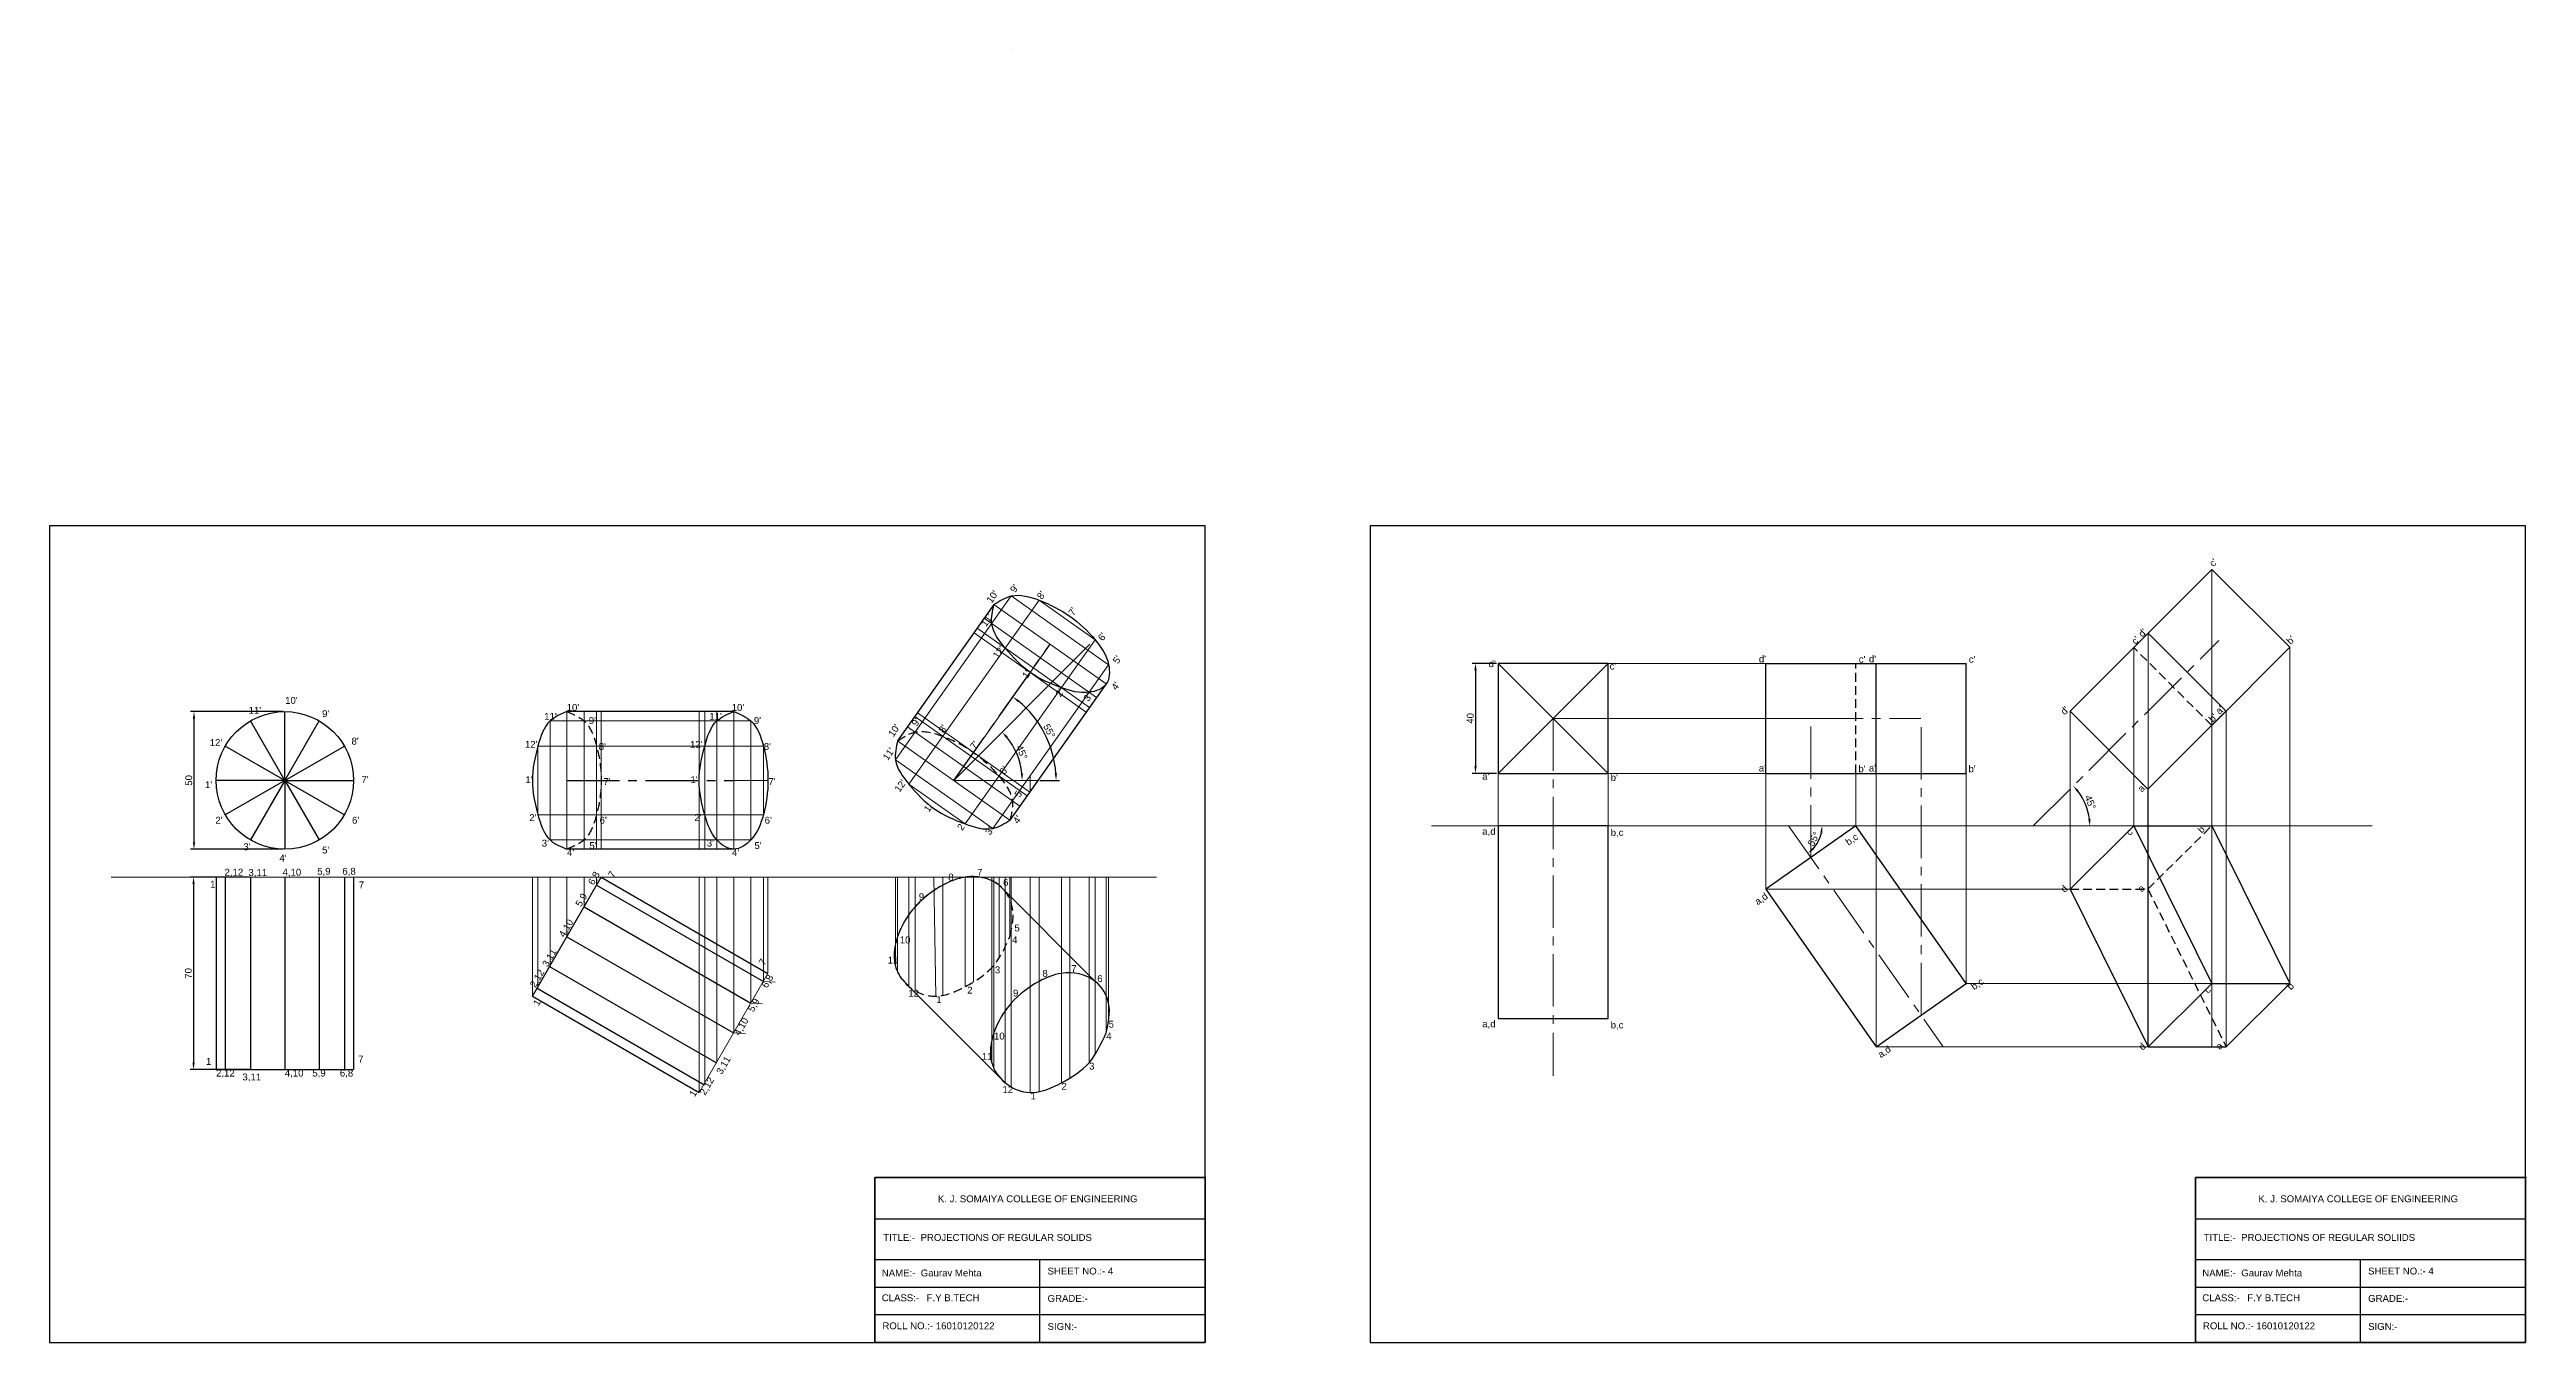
# Model space of a CAD drawing. Header units: millimetres. Extents: x 0 to 1400, y 0 to 500.
# Drawn here: x 500 to 1400, y 30 to 500 of the extents above; entities that cross this region are included whole.
import ezdxf

# ---------------------------------------------------------------- set-up
doc = ezdxf.new("R2010")
doc.units = ezdxf.units.MM
doc.linetypes.add('CENTER2', pattern=[28.575, 19.05, -3.175, 3.175, -3.175])
doc.linetypes.add('HIDDEN2', pattern=[4.7625, 3.175, -1.5875])
doc.styles.get("Standard").update_dxf_attribs({"font": 'arial.ttf'})
doc.dimstyles.new('ISO-25', dxfattribs={"dimtxt": 2.5, "dimasz": 2.5, "dimexe": 1.25, "dimexo": 0.625, "dimtad": 1, "dimtxsty": 'Standard', "dimcen": 2.5, "dimadec": 0, "dimazin": 0, "dimtfac": 1, "dimtmove": 0, "dimatfit": 3, "dimfxl": 1, "dimarcsym": 0})

# ---------------------------------------------------------------- blocks, each defined once
blk = doc.blocks.new('*U12')
blk.add_line((-12.5, 0), (12.5, 0))
blk = doc.blocks.new('*U13')
at = {"color": 0, "linetype": 'ByBlock', "lineweight": -2, "transparency": 16777216}
for p, rotation in [((579.27, 245.22), 119.9999999999999), ((585.52, 246.9), 89.99999999999993), ((591.77, 245.22), 59.99999999999994), ((574.7, 240.65), 149.9999999999999), ((596.35, 240.65), 29.99999999999996), ((573.02, 234.4), 180), ((574.7, 228.15), 209.9999999999999), ((579.27, 223.57), 239.9999999999998), ((585.52, 221.9), 269.9999999999998), ((591.77, 223.57), 299.9999999999998), ((596.35, 228.15), 329.9999999999998)]:
    blk.add_blockref('*U12', p, dxfattribs=dict(at, rotation=rotation))
blk.add_blockref('*U12', (598.02, 234.4), dxfattribs=at)
blk = doc.blocks.new('*D14')
at = {"color": 0, "lineweight": -2, "transparency": 16777216}
for p, q in [((572.68, 199.22), (551.1, 199.22)), ((552.35, 196.72), (552.35, 131.72)), ((572.68, 129.22), (551.1, 129.22))]:
    blk.add_line(p, q, dxfattribs=at)
at = {"color": 0, "transparency": 16777216}
for points in [[(551.93, 196.72), (552.77, 196.72), (552.35, 199.22)], [(551.93, 131.72), (552.77, 131.72), (552.35, 129.22)]]:
    blk.add_solid(points, dxfattribs=at)
at = {"layer": 'Defpoints', "color": 0, "transparency": 16777216}
for p in [(573.31, 199.22), (552.35, 129.22), (573.31, 129.22)]:
    blk.add_point(p, dxfattribs=at)
at = {"color": 0, "transparency": 16777216, "insert": (550.45, 164.22), "char_height": 2.5, "attachment_point": 5, "rotation": 90}
blk.add_mtext('70', dxfattribs=at)
blk = doc.blocks.new('*D15')
at = {"color": 0, "lineweight": -2, "transparency": 16777216}
for p, q in [((584.9, 259.4), (551.25, 259.4)), ((552.5, 256.9), (552.5, 211.9)), ((584.9, 209.4), (551.25, 209.4))]:
    blk.add_line(p, q, dxfattribs=at)
at = {"color": 0, "transparency": 16777216}
for points in [[(552.09, 256.9), (552.92, 256.9), (552.5, 259.4)], [(552.09, 211.9), (552.92, 211.9), (552.5, 209.4)]]:
    blk.add_solid(points, dxfattribs=at)
at = {"layer": 'Defpoints', "color": 0, "transparency": 16777216}
for p in [(585.52, 259.4), (552.5, 209.4), (585.52, 209.4)]:
    blk.add_point(p, dxfattribs=at)
at = {"color": 0, "transparency": 16777216, "insert": (550.6, 234.4), "char_height": 2.5, "attachment_point": 5, "rotation": 90}
blk.add_mtext('50', dxfattribs=at)
blk = doc.blocks.new('*D16')
at = {"color": 0, "lineweight": -2, "transparency": 16777216}
blk.add_arc((828.7, 234.4), 24.86, 5.76541, 39.23459, dxfattribs=at)
at = {"color": 0, "transparency": 16777216}
for points in [[(847.64, 249.84), (848.26, 250.4), (846.27, 251.97)], [(853.84, 236.91), (853.01, 236.87), (853.55, 234.4)]]:
    blk.add_solid(points, dxfattribs=at)
at = {"layer": 'Defpoints', "color": 0, "transparency": 16777216}
for p in [(878.19, 283.89), (828.7, 234.4), (828.7, 234.4), (852.7, 240.83), (859.31, 234.4)]:
    blk.add_point(p, dxfattribs=at)
at = {"color": 0, "transparency": 16777216, "insert": (853.41, 244.63), "char_height": 2.5, "attachment_point": 5, "rotation": 292.5}
blk.add_mtext('45°', dxfattribs=at)
blk = doc.blocks.new('*D17')
at = {"color": 0, "lineweight": -2, "transparency": 16777216}
blk.add_line((859.94, 234.4), (867.12, 234.4), dxfattribs=at)
blk.add_arc((828.7, 234.4), 37.17, 3.85444, 50.88355, dxfattribs=at)
at = {"color": 0, "transparency": 16777216}
for points in [[(851.89, 262.9), (852.4, 263.57), (850.15, 264.75)], [(866.2, 236.91), (865.37, 236.88), (865.87, 234.4)]]:
    blk.add_solid(points, dxfattribs=at)
at = {"layer": 'Defpoints', "color": 0, "transparency": 16777216}
for p in [(863.69, 283.89), (864, 246.03), (828.7, 234.4), (828.7, 234.4), (859.31, 234.4)]:
    blk.add_point(p, dxfattribs=at)
at = {"color": 0, "transparency": 16777216, "insert": (863.39, 252.35), "char_height": 2.5, "attachment_point": 5, "rotation": 297.36899}
blk.add_mtext('55°', dxfattribs=at)
blk = doc.blocks.new('*D25')
at = {"color": 0, "lineweight": -2, "transparency": 16777216}
blk.add_arc((1221.07, 217.84), 20.55, 6.97336, 38.02664, dxfattribs=at)
at = {"color": 0, "transparency": 16777216}
for points in [[(1236.95, 230.22), (1237.57, 230.77), (1235.6, 232.37)], [(1241.89, 220.36), (1241.05, 220.31), (1241.62, 217.84)]]:
    blk.add_solid(points, dxfattribs=at)
at = {"layer": 'Defpoints', "color": 0, "transparency": 16777216}
for p in [(1288.47, 285.24), (1002.35, 217.84), (1221.07, 217.84), (1240.92, 223.16), (1344.3, 217.84)]:
    blk.add_point(p, dxfattribs=at)
at = {"color": 0, "transparency": 16777216, "insert": (1241.81, 226.43), "char_height": 2.5, "attachment_point": 5, "rotation": 292.5}
blk.add_mtext('45°', dxfattribs=at)
blk = doc.blocks.new('*D26')
at = {"color": 0, "lineweight": -2, "transparency": 16777216}
blk.add_arc((1132.15, 217.84), 12.15, 316.80631, 348.19369, dxfattribs=at)
at = {"color": 0, "transparency": 16777216}
for points in [[(1143.63, 215.39), (1144.46, 215.31), (1144.31, 217.84)], [(1141.29, 209.2), (1140.74, 209.83), (1139.12, 207.88)]]:
    blk.add_solid(points, dxfattribs=at)
at = {"layer": 'Defpoints', "color": 0, "transparency": 16777216}
for p in [(1002.35, 217.84), (1132.15, 217.84), (1344.3, 217.84), (1141.9, 210.58), (1188.37, 137.55)]:
    blk.add_point(p, dxfattribs=at)
at = {"color": 0, "transparency": 16777216, "insert": (1141.25, 213.1), "char_height": 2.5, "attachment_point": 5, "rotation": 62.5}
blk.add_mtext('55°', dxfattribs=at)
blk = doc.blocks.new('*D27')
at = {"color": 0, "lineweight": -2, "transparency": 16777216}
for p, q in [((1025.94, 276.95), (1017.07, 276.95)), ((1018.32, 274.45), (1018.32, 239.45)), ((1025.94, 236.95), (1017.07, 236.95))]:
    blk.add_line(p, q, dxfattribs=at)
at = {"color": 0, "transparency": 16777216}
for points in [[(1017.91, 274.45), (1018.74, 274.45), (1018.32, 276.95)], [(1017.91, 239.45), (1018.74, 239.45), (1018.32, 236.95)]]:
    blk.add_solid(points, dxfattribs=at)
at = {"layer": 'Defpoints', "color": 0, "transparency": 16777216}
for p in [(1026.57, 276.95), (1018.32, 236.95), (1026.57, 236.95)]:
    blk.add_point(p, dxfattribs=at)
at = {"color": 0, "transparency": 16777216, "insert": (1016.42, 256.95), "char_height": 2.5, "attachment_point": 5, "rotation": 90}
blk.add_mtext('40', dxfattribs=at)

msp = doc.modelspace()

# ---------------------------------------------------------------- linework, layer by layer
at = {"lineweight": 9}
for p, q in [((849.917, 500.17), (849.917, 500.17)), ((1286.018, 311.07), (1286.018, 137.553)), ((807.5, 241.919), (849.594, 301.455)), ((808.283, 248.829), (843.281, 298.327)), ((812.405, 233.006), (859.708, 299.908)), ((884.107, 269.462), (843.281, 298.327)), ((884.951, 276.456), (849.594, 301.455)), ((880.121, 285.475), (859.708, 299.908)), ((878.022, 260.855), (837.196, 289.721)), ((880.589, 264.486), (839.763, 293.352)), ((870.881, 294.058), (870.881, 294.059)), ((828.696, 234.396), (878.194, 283.893)), ((828.696, 234.396), (863.693, 283.893)), ((832.818, 218.573), (880.121, 285.475)), ((876.861, 259.213), (836.035, 288.079)), ((1257.627, 282.68), (1257.627, 217.837)), ((1262.849, 287.901), (1262.849, 137.553)), ((1314.302, 282.786), (1314.302, 160.496)), ((842.856, 216.921), (884.951, 276.456)), ((1026.568, 276.953), (1066.568, 236.953)), ((1026.568, 236.953), (1066.568, 276.953)), ((1066.568, 276.953), (1123.802, 276.953)), ((849.109, 219.963), (884.107, 269.462)), ((681.981, 256.046), (754.894, 256.046)), ((681.981, 212.745), (681.981, 256.046)), ((688.075, 259.396), (748.696, 259.396)), ((688.075, 209.396), (688.075, 259.396)), ((694.273, 209.396), (694.273, 259.396)), ((698.848, 209.396), (698.848, 259.396)), ((700.523, 209.396), (700.523, 259.396)), ((736.144, 209.396), (736.144, 259.396)), ((738.156, 209.396), (738.156, 259.396)), ((742.602, 209.396), (742.602, 259.396)), ((748.696, 209.396), (748.696, 259.396)), ((754.894, 212.745), (754.894, 256.046)), ((852.688, 225.024), (811.862, 253.889)), ((855.329, 228.759), (814.503, 257.625)), ((856.296, 230.127), (815.47, 258.993)), ((1046.568, 256.953), (1140.185, 256.953)), ((1234.458, 259.511), (1234.458, 194.894)), ((1285.912, 254.395), (1285.912, 137.553)), ((1291.133, 259.617), (1291.133, 137.553)), ((677.534, 246.896), (759.47, 246.896)), ((677.534, 221.896), (677.534, 246.896)), ((759.47, 221.896), (759.47, 246.896)), ((849.109, 219.963), (808.283, 248.829)), ((748.696, 234.396), (761.144, 234.396)), ((761.144, 234.395), (761.144, 234.396)), ((842.856, 216.921), (807.5, 241.919)), ((828.696, 234.396), (859.314, 234.396)), ((847.403, 234.396), (847.403, 234.364)), ((856.448, 236.143), (856.448, 230.342)), ((1026.568, 236.953), (1026.568, 217.837)), ((1066.568, 236.953), (1066.568, 217.837)), ((1066.568, 236.953), (1123.802, 236.953)), ((1123.802, 194.894), (1123.802, 236.953)), ((1156.568, 217.837), (1156.568, 236.953)), ((1163.952, 137.553), (1163.952, 236.953)), ((1196.718, 160.496), (1196.718, 236.953)), ((832.818, 218.573), (812.405, 233.006)), ((842.498, 232.264), (842.498, 232.228)), ((1262.743, 231.226), (1262.743, 137.553)), ((677.534, 221.896), (759.47, 221.896)), ((842.498, 217.174), (842.498, 216.853)), ((843.281, 217.521), (843.281, 217.021)), ((1002.352, 217.837), (1344.302, 217.837)), ((681.981, 212.745), (754.894, 212.745)), ((688.075, 209.396), (748.696, 209.396)), ((522.349, 199.216), (902.349, 199.216)), ((560.523, 199.216), (610.523, 199.216)), ((675.523, 155.914), (675.523, 199.216)), ((677.534, 158.62), (677.534, 199.216)), ((681.981, 167.1), (681.981, 199.216)), ((688.075, 177.655), (688.075, 199.216)), ((694.273, 188.39), (694.273, 199.216)), ((698.848, 196.315), (698.848, 199.216)), ((736.144, 120.914), (736.144, 199.216)), ((738.156, 123.62), (738.156, 199.216)), ((742.602, 132.1), (742.602, 199.216)), ((748.696, 142.655), (748.696, 199.216)), ((754.894, 153.39), (754.894, 199.216)), ((759.47, 161.315), (759.47, 199.216)), ((761.144, 164.216), (761.144, 199.216)), ((807.5, 199.216), (807.5, 166.74)), ((808.283, 199.216), (808.283, 164.631)), ((812.405, 199.216), (812.405, 159.398)), ((814.596, 199.216), (814.596, 157.898)), ((821.45, 199.216), (822.217, 155.914)), ((824.71, 199.216), (824.71, 156.204)), ((832.818, 199.216), (832.818, 159.398)), ((835.883, 199.403), (835.883, 161.126)), ((842.498, 199.216), (842.498, 131.74)), ((842.498, 199.216), (842.498, 155.914)), ((843.281, 199.216), (843.281, 129.631)), ((845.123, 199.216), (845.123, 169.819)), ((847.403, 199.216), (847.403, 124.398)), ((849.109, 199.216), (849.109, 177.655)), ((849.594, 199.216), (849.594, 122.898)), ((856.448, 199.216), (856.448, 120.914)), ((859.708, 199.216), (859.708, 121.204)), ((867.816, 199.216), (867.816, 124.398)), ((870.881, 199.216), (870.881, 126.126)), ((877.854, 199.216), (877.854, 131.74)), ((880.121, 199.216), (880.121, 134.819)), ((884.107, 199.216), (884.107, 142.655)), ((884.951, 199.216), (884.951, 146.985)), ((1123.802, 194.894), (1234.458, 194.894)), ((736.144, 120.914), (761.144, 164.216)), ((759.155, 153.093), (754.894, 153.39)), ((763.766, 161.081), (759.47, 161.315)), ((1196.718, 160.496), (1314.302, 160.496)), ((752.954, 142.353), (748.696, 142.655)), ((1163.952, 137.553), (1262.849, 137.553))]:
    msp.add_line(p, q, dxfattribs=at)
for p, q in [((1257.627, 282.68), (1286.018, 311.07)), ((1286.018, 311.07), (1314.302, 282.786)), ((843.281, 298.327), (808.283, 248.829)), ((1234.458, 259.511), (1262.849, 287.901)), ((1291.133, 259.617), (1262.849, 287.901)), ((1285.912, 254.395), (1314.302, 282.786)), ((1066.568, 276.953), (1026.568, 276.953)), ((1026.568, 276.953), (1026.568, 236.953)), ((1066.568, 236.953), (1066.568, 276.953)), ((1123.802, 276.953), (1163.952, 276.953)), ((1123.802, 236.953), (1123.802, 276.953)), ((1156.568, 276.953), (1196.718, 276.953)), ((1163.952, 236.953), (1163.952, 276.953)), ((1196.718, 236.953), (1196.718, 276.953)), ((884.107, 269.462), (849.109, 219.963)), ((748.696, 259.396), (688.075, 259.396)), ((1262.743, 231.226), (1234.458, 259.511)), ((1262.743, 231.226), (1291.027, 259.511)), ((1026.568, 236.953), (1066.568, 236.953)), ((1123.802, 236.953), (1163.802, 236.953)), ((1156.568, 236.953), (1196.718, 236.953)), ((1026.568, 217.837), (1026.568, 147.837)), ((1066.568, 217.837), (1026.568, 217.837)), ((1066.568, 147.837), (1066.568, 217.837)), ((1156.568, 217.837), (1123.802, 194.894)), ((1196.718, 160.496), (1156.568, 217.837)), ((1234.458, 194.894), (1257.627, 217.837)), ((1257.627, 217.837), (1285.912, 217.837)), ((1257.627, 217.837), (1286.018, 160.496)), ((1285.912, 217.837), (1314.302, 160.496)), ((748.696, 209.396), (688.075, 209.396)), ((560.523, 199.216), (560.523, 129.216)), ((563.872, 199.216), (563.872, 129.216)), ((573.023, 199.216), (573.023, 129.216)), ((585.523, 199.216), (585.523, 129.216)), ((598.023, 199.216), (598.023, 129.216)), ((607.173, 199.216), (607.173, 129.216)), ((610.523, 199.216), (610.523, 129.216)), ((675.523, 155.914), (700.523, 199.216)), ((700.523, 199.216), (761.144, 164.216)), ((698.848, 196.315), (759.47, 161.315)), ((845.123, 196.315), (880.121, 161.315)), ((1123.802, 194.894), (1163.952, 137.553)), ((1234.458, 194.894), (1262.849, 137.553)), ((694.273, 188.39), (754.894, 153.39)), ((688.023, 177.565), (748.644, 142.565)), ((681.773, 166.74), (742.394, 131.74)), ((675.523, 155.914), (736.144, 120.914)), ((677.197, 158.815), (737.819, 123.815)), ((812.405, 159.398), (847.403, 124.398)), ((1163.952, 137.553), (1196.718, 160.496)), ((1262.849, 137.553), (1286.018, 160.496)), ((1286.018, 160.496), (1314.302, 160.496)), ((1291.133, 137.553), (1314.302, 160.496)), ((1026.568, 147.837), (1066.568, 147.837)), ((1262.849, 137.553), (1291.133, 137.553)), ((560.523, 129.216), (610.523, 129.216)), ((800, 90), (920, 90)), ((800, 60), (800, 90)), ((800, 30), (800, 90)), ((920, 90), (920, 60)), ((1280, 90), (1400, 90)), ((1280, 60), (1280, 90)), ((1280, 30), (1280, 90)), ((1400, 90), (1400, 60)), ((800, 75), (920, 75)), ((1280, 75), (1400, 75)), ((920, 60), (800, 60)), ((860, 30), (860, 60)), ((920, 60), (920, 30)), ((1400, 60), (1280, 60)), ((1340, 30), (1340, 60)), ((1400, 60), (1400, 30)), ((920, 50), (800, 50)), ((1400, 50), (1280, 50)), ((920, 40), (800, 40)), ((1400, 40), (1280, 40)), ((920, 30), (800, 30)), ((920, 30), (800, 30)), ((1400, 30), (1280, 30)), ((1400, 30), (1280, 30))]:
    msp.add_line(p, q)
at = {"linetype": 'CENTER2'}
for p, q in [((828.696, 234.396), (863.694, 283.895)), ((688.075, 234.396), (748.696, 234.396))]:
    msp.add_line(p, q, dxfattribs=at)
at = {"linetype": 'CENTER2', "lineweight": 9}
for p, q in [((1221.069, 217.837), (1288.469, 285.237)), ((1046.568, 256.953), (1046.568, 126.953)), ((1140.185, 206.365), (1140.185, 256.953)), ((1140.185, 256.953), (1180.185, 256.953)), ((1180.335, 149.024), (1180.335, 256.953)), ((1132.152, 217.837), (1188.368, 137.553))]:
    msp.add_line(p, q, dxfattribs=at)
at = {"linetype": 'HIDDEN2'}
for p, q in [((1285.912, 254.395), (1257.627, 282.68)), ((1156.568, 236.953), (1156.568, 276.953)), ((1262.743, 194.894), (1285.912, 217.837)), ((1234.458, 194.894), (1262.743, 194.894)), ((1262.743, 194.894), (1291.133, 137.553))]:
    msp.add_line(p, q, dxfattribs=at)
for points in [[(500, 30), (920, 30), (920, 327), (500, 327)], [(980, 30), (1400, 30), (1400, 327), (980, 327)]]:
    msp.add_lwpolyline(points, close=True)
for points in [[(920.336, 90), (800, 90), (800, 30)], [(1400.336, 90), (1280, 90), (1280, 30)]]:
    msp.add_lwpolyline(points)
msp.add_circle((585.523, 234.396), 25)
for points in [[(843.281, 298.327), (842.498, 291.418), (847.403, 282.504), (856.448, 273.646), (867.816, 268.072), (877.854, 266.419), (884.107, 269.462), (884.951, 276.456), (880.121, 285.475), (870.881, 294.059), (859.708, 299.908), (849.594, 301.455), (843.281, 298.327)], [(688.075, 259.396), (681.981, 256.046), (677.534, 246.896), (675.523, 234.396), (677.534, 221.896), (681.981, 212.745), (688.075, 209.396)], [(748.696, 259.396), (742.602, 256.046), (738.156, 246.896), (736.144, 234.396), (738.156, 221.896), (742.602, 212.745), (748.696, 209.396), (754.894, 212.745), (759.47, 221.896), (761.144, 234.396), (759.47, 246.896), (754.894, 256.046), (748.696, 259.396)], [(808.283, 248.829), (807.5, 241.919), (812.405, 233.006), (821.45, 224.147), (832.818, 218.573), (842.856, 216.921), (849.109, 219.963)], [(845.123, 196.315), (843.281, 197.532), (842.498, 197.927), (838.12, 199.216), (832.818, 199.216), (824.71, 196.315), (821.535, 194.397), (814.596, 188.39), (808.283, 177.655), (807.5, 174.857), (807.5, 166.74), (808.283, 164.631), (812.405, 159.398)], [(884.107, 142.655), (877.854, 131.74), (867.816, 124.398), (856.448, 120.914), (847.403, 124.398), (842.498, 131.74), (843.281, 142.655), (849.594, 153.39), (859.708, 161.315), (867.816, 164.216), (880.121, 161.315), (884.951, 153.39), (884.107, 142.655)]]:
    msp.add_spline(points, degree=3)
for points in [[(688.075, 259.396), (694.273, 256.046), (698.848, 246.896), (700.523, 234.396), (698.848, 221.896), (694.273, 212.745), (688.075, 209.396)], [(808.283, 248.829), (814.596, 251.956), (824.71, 250.409), (835.883, 244.56), (845.123, 235.976), (849.953, 226.957), (849.109, 219.963)], [(849.109, 177.655), (842.856, 166.74), (832.818, 159.398), (821.45, 155.914), (812.405, 159.398), (807.5, 166.74), (808.283, 177.655), (814.596, 188.39), (824.71, 196.315), (832.818, 199.216), (845.123, 196.315), (849.953, 188.39), (849.109, 177.655)]]:
    msp.add_spline(points, degree=3, dxfattribs=at)

# ---------------------------------------------------------------- block references
at = {"lineweight": 9}
msp.add_blockref('*U13', (0, 0), dxfattribs=at)

# ---------------------------------------------------------------- texts
at = {"linetype": 'CENTER2', "char_height": 2.5, "attachment_point": 1}
for s, insert, rotation in [("c'", (1284.746, 313.653), 45), ("d'", (1258.97, 288.065), 45), ("c'", (1256.461, 285.369), 45), ("b'", (1312.837, 285.387), 45), ("d'", (1230.686, 259.781), 45), ("a'", (1287.007, 259.992), 45), ("b'", (1284.552, 257.103), 45), ("a'", (1258.723, 231.708), 45), ('c', (1254.446, 215.857), 45), ('b', (1280.54, 216.72), 45), ('b,c', (1152.468, 212.65), 35), ('a,d', (1119.458, 190.978), 35), ('d', (1230.686, 195.164), 45), ('a', (1258.723, 195.375), 45), ('b,c', (1198.097, 160.076), 35), ('c', (1282.837, 158.516), 45), ('b', (1312.943, 159.762), 45), ('a,d', (1164.206, 135.372), 35), ('d', (1259.076, 137.823), 45), ('a', (1287.113, 138.035), 45)]:
    msp.add_mtext_dynamic_manual_height_columns(s, width=5.17623, gutter_width=12.5, heights=[0], dxfattribs=dict(at, insert=insert, rotation=rotation))
at = {"char_height": 2.5, "attachment_point": 1}
for s, width, insert, rotation in [("10'", 4.65545, (840.383, 300.016), 55), ("9'", 4.65545, (848.919, 303.872), 55), ("8'", 4.65545, (858.693, 301.426), 55), ("7'", 4.65545, (870.129, 295.481), 55), ("11'", 4.65545, (838.372, 291.483), 55), ("6'", 4.65545, (880.854, 286.308), 55), ("12'", 4.65545, (842.69, 279.905), 55), ("5'", 4.65545, (886.263, 277.978), 55), ("1'", 4.65545, (853.304, 272.66), 55), ("4'", 4.65545, (885.732, 268.405), 55), ("2'", 4.65545, (865.408, 265.949), 55), ("3'", 4.65545, (875.589, 264.292), 55), ("10'", 4.65545, (804.645, 251.419), 55), ("9'", 4.65545, (813.181, 255.275), 55), ("8'", 4.65545, (822.955, 252.829), 55), ("11'", 4.65545, (802.634, 242.886), 55), ("7'", 4.65545, (834.391, 246.884), 55), ("12'", 4.65545, (806.953, 231.309), 55), ("6'", 4.65545, (845.116, 237.711), 55), ("1'", 4.65545, (817.566, 224.063), 55), ("5'", 4.65545, (850.526, 229.381), 55), ("2'", 4.65545, (829.67, 217.352), 55), ("3'", 4.65545, (839.851, 215.696), 55), ("4'", 4.65545, (849.994, 219.808), 55), ('6,8', 1.0004, (695.558, 197.365), 60), ('5,9', 1.0004, (690.985, 189.444), 60), ('4,10', 1.0004, (684.972, 178.361), 60), ('3,11', 1.0004, (678.878, 167.584), 60), ('2,12', 1.0004, (674.432, 160.105), 60), ('6,8', 6.31141, (758.644, 159.885), 60), ('1', 1.0004, (675.573, 153.392), 60), ('5,9', 6.31141, (753.644, 151.225), 60), ('4,10', 6.31141, (748.644, 142.565), 60), ('2,12', 1.0004, (736.144, 120.914), 60), ('3,11', 1.0004, (742.169, 128.518), 60), ('1', 1.0004, (732.336, 120.358), 60)]:
    msp.add_mtext_dynamic_manual_height_columns(s, width=width, gutter_width=12.5, heights=[0], dxfattribs=dict(at, insert=insert, rotation=rotation))
at = {"linetype": 'CENTER2', "char_height": 2.5, "attachment_point": 1}
for s, insert in [("d'", (1121.326, 279.812)), ("c'", (1157.645, 279.679)), ("d'", (1161.326, 279.812)), ("c'", (1197.645, 279.679)), ("d'", (1023.11, 278.077)), ("c'", (1067.086, 277.214)), ("a'", (1020.764, 237.121)), ("b'", (1067.456, 236.702)), ("a'", (1121.3, 240.136)), ("b'", (1157.521, 239.828)), ("a'", (1161.3, 240.136)), ("b'", (1197.521, 239.828)), ('a,d', (1020.764, 217.121)), ('b,c', (1067.456, 216.702)), ('a,d', (1020.764, 147.121)), ('b,c', (1067.456, 146.702))]:
    msp.add_mtext_dynamic_manual_height_columns(s, width=5.17623, gutter_width=12.5, heights=[0], dxfattribs=dict(at, insert=insert))
at = {"char_height": 2.5, "attachment_point": 1}
for s, width, insert in [("11'", 4.65545, (572.354, 261.111)), ("10'", 4.65545, (585.631, 264.728)), ("10'", 4.65545, (687.958, 262.175)), ("10'", 4.65545, (747.958, 262.175)), ("9'", 4.65545, (599.08, 259.906)), ("11'", 4.65545, (679.815, 258.928)), ("9'", 4.65545, (696.013, 257.395)), ("11'", 4.65545, (739.815, 258.928)), ("9'", 4.65545, (756.013, 257.395)), ("12'", 4.65545, (558.215, 249.402)), ("8'", 4.65545, (609.77, 249.918)), ("12'", 4.65545, (672.808, 248.75)), ("8'", 4.65545, (699.615, 247.984)), ("12'", 4.65545, (732.808, 248.75)), ("8'", 4.65545, (759.615, 247.984)), ("7'", 4.65545, (613.387, 235.97)), ("1'", 4.65545, (672.96, 235.9)), ("7'", 4.65545, (701.305, 235.207)), ("1'", 4.65545, (732.96, 235.9)), ("7'", 4.65545, (761.305, 235.207)), ("1'", 4.65545, (556.491, 234.075)), ("2'", 4.65545, (560.284, 221.16)), ("6'", 4.65545, (609.942, 221.16)), ("2'", 4.65545, (674.406, 222.135)), ("6'", 4.65545, (699.942, 221.16)), ("2'", 4.65545, (734.406, 222.135)), ("6'", 4.65545, (759.942, 221.16)), ("3'", 4.65545, (570.457, 211.517)), ("4'", 4.65545, (583.561, 207.384)), ("5'", 4.65545, (599.08, 210.311)), ("3'", 4.65545, (678.889, 212.846)), ("4'", 4.65545, (688.075, 209.396)), ("5'", 4.65545, (696.222, 211.951)), ("3'", 4.65545, (738.889, 212.846)), ("4'", 4.65545, (748.075, 209.396)), ("5'", 4.65545, (756.222, 211.951)), ('2,12', 1.0004, (563.606, 202.256)), ('3,11', 1.0004, (572.306, 202.144)), ('4,10', 1.0004, (584.687, 202.256)), ('5,9', 1.0004, (597.291, 202.59)), ('6,8', 1.0004, (606.438, 202.59)), ('8', 5.4972, (826.668, 200.464)), ('7', 5.4972, (837.147, 202.208)), ('6', 5.4972, (846.6, 198.551)), ('1', 1.0004, (558.364, 197.911)), ('7', 1.0004, (612.39, 197.633)), ('9', 5.4972, (815.983, 193.325)), ('5', 5.4972, (850.72, 181.985)), ('10', 5.4972, (809.051, 177.655)), ('4', 5.4972, (849.877, 177.655)), ('11', 5.4972, (804.621, 170.287)), ('3', 5.4972, (843.624, 166.74)), ('8', 5.4972, (860.899, 165.464)), ('7', 5.4972, (871.378, 167.208)), ('6', 5.4972, (880.831, 163.551)), ('12', 5.4972, (812.149, 158.235)), ('1', 5.4972, (822.317, 155.914)), ('2', 5.4972, (833.585, 159.398)), ('9', 5.4972, (850.214, 158.325)), ('5', 5.4972, (884.951, 146.985)), ('11', 5.4972, (838.852, 135.287)), ('10', 5.4972, (843.281, 142.655)), ('4', 5.4972, (884.107, 142.655)), ('3', 5.4972, (877.854, 131.74)), ('12', 5.4972, (846.38, 123.235)), ('1', 5.4972, (856.548, 120.914)), ('2', 5.4972, (867.816, 124.398)), ('\\pxt4;K. J. SOMAIYA COLLEGE OF ENGINEERING', 87.15588, (822.908, 83.497)), ('\\pxt4;K. J. SOMAIYA COLLEGE OF ENGINEERING', 87.15588, (1302.908, 83.497)), ('TITLE:-  PROJECTIONS OF REGULAR SOLIDS', 113.42918, (803.026, 69.436)), ('TITLE:-  PROJECTIONS OF REGULAR SOLIIDS', 113.42918, (1283.026, 69.436)), ('NAME:-  Gaurav Mehta', 60, (802.503, 56.53)), ('SHEET NO.:- 4', 53.55076, (862.777, 57.225)), ('NAME:-  Gaurav Mehta', 60, (1282.503, 56.53)), ('SHEET NO.:- 4', 53.55076, (1342.777, 57.225)), ('GRADE:-', 60, (862.777, 47.268)), ('GRADE:-', 60, (1342.777, 47.268)), ('ROLL NO.:- 16010120122', 57.2652, (802.735, 37.312)), ('SIGN:-', 54.01441, (862.777, 37.08)), ('ROLL NO.:- 16010120122', 57.2652, (1282.735, 37.312)), ('SIGN:-', 54.01441, (1342.777, 37.08))]:
    msp.add_mtext_dynamic_manual_height_columns(s, width=width, gutter_width=12.5, heights=[0], dxfattribs=dict(at, insert=insert))
at = {"lineweight": 9, "char_height": 2.5, "attachment_point": 1, "rotation": 60}
for width, insert in [(1.0004, (702.827, 200.042)), (6.31141, (757.592, 168.183))]:
    msp.add_mtext_dynamic_manual_height_columns('7', width=width, gutter_width=12.5, heights=[0], dxfattribs=dict(at, insert=insert))
at = {"lineweight": 9, "char_height": 2.5, "attachment_point": 1}
for s, width, insert in [('1', 1.0004, (556.85, 133.463)), ('2,12', 1.0004, (560.523, 129.216)), ('3,11', 1.0004, (570.12, 127.8)), ('4,10', 6.31141, (585.523, 129.216)), ('5,9', 6.31141, (595.523, 129.216)), ('6,8', 6.31141, (605.523, 129.216)), ('7', 6.31141, (612.183, 134.276))]:
    msp.add_mtext_dynamic_manual_height_columns(s, width=width, gutter_width=12.5, heights=[0], dxfattribs=dict(at, insert=insert))
at = {"char_height": 2.5, "width": 53.08712, "attachment_point": 1}
for insert in [(802.503, 47.5), (1282.503, 47.5)]:
    msp.add_mtext('\\pxi-6.52933,l6.52933,t6.52933;CLASS:-^IF.Y B.TECH', dxfattribs=dict(at, insert=insert))

# ---------------------------------------------------------------- dimensions: what is measured, and where the dimension line sits
for base, line1, line2, picture, middle in [((863.997, 246.033), ((828.696, 234.396), (859.314, 234.396)), ((828.696, 234.396), (863.694, 283.895)), '*D17', (863.389, 252.355)), ((852.705, 240.829), ((828.696, 234.396), (859.314, 234.396)), ((828.696, 234.396), (878.194, 283.893)), '*D16', (853.412, 244.633)), ((1240.922, 223.156), ((1002.352, 217.837), (1344.302, 217.837)), ((1221.069, 217.837), (1288.469, 285.237)), '*D25', (1241.81, 226.428)), ((1141.901, 210.579), ((1002.352, 217.837), (1344.302, 217.837)), ((1132.152, 217.837), (1188.368, 137.553)), '*D26', (1141.251, 213.1))]:
    dim = msp.add_angular_dim_2l(base=base, line1=line1, line2=line2, dimstyle='ISO-25')
    dim.commit()
    dim.dimension.update_dxf_attribs({"geometry": picture, "text_midpoint": middle})
for base, p1, p2, picture, middle in [((1018.324, 236.953), (1026.568, 276.953), (1026.568, 236.953), '*D27', (1016.423, 256.953)), ((552.503, 209.396), (585.523, 259.396), (585.523, 209.396), '*D15', (550.602, 234.396)), ((552.349, 129.216), (573.307, 199.216), (573.307, 129.216), '*D14', (550.448, 164.216))]:
    dim = msp.add_linear_dim(base=base, p1=p1, p2=p2, angle=90, dimstyle='ISO-25')
    dim.commit()
    dim.dimension.update_dxf_attribs({"geometry": picture, "text_midpoint": middle})

doc.saveas('drawing.dxf')
